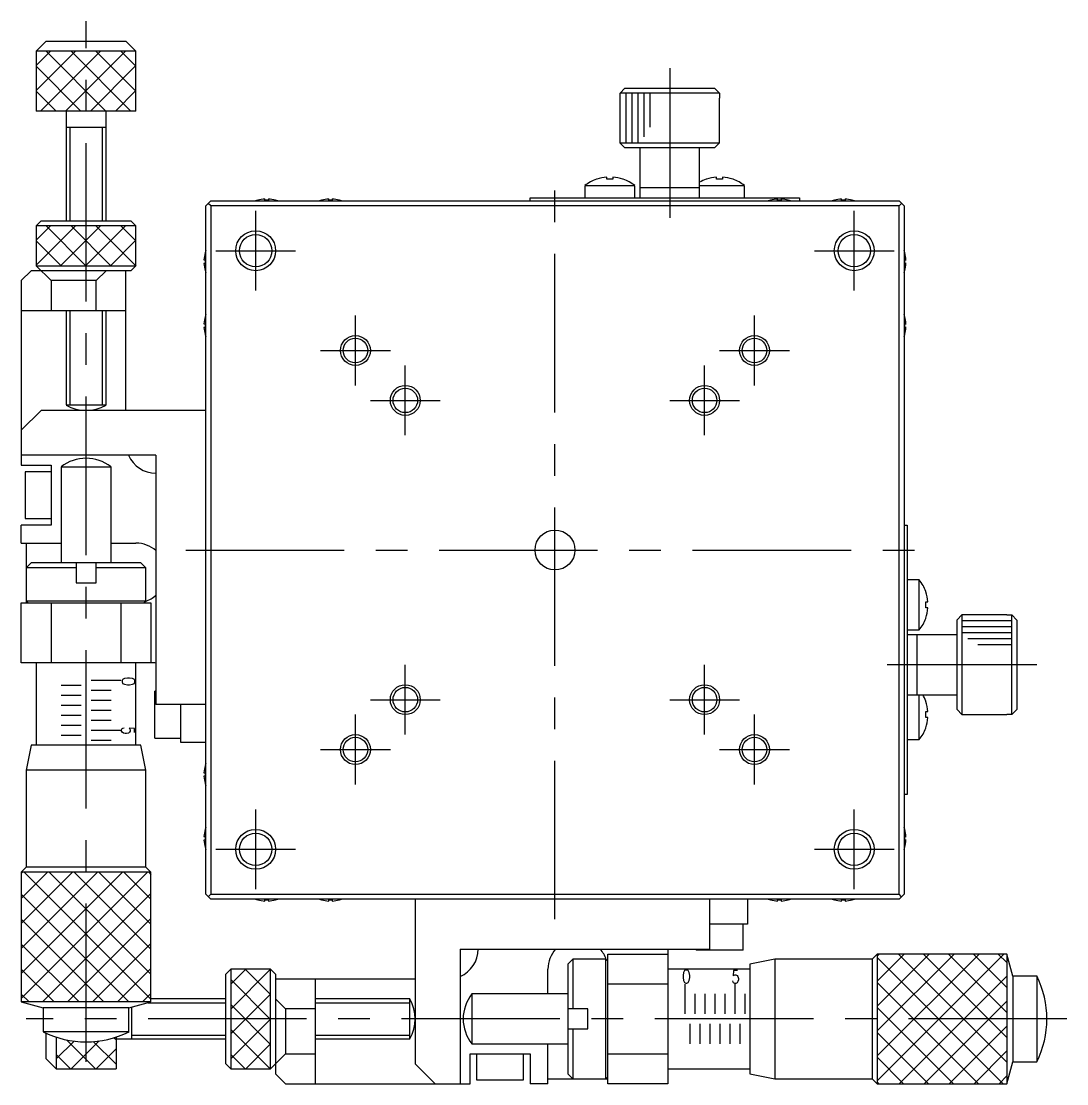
# Model space of a CAD drawing. Extents: x 0 to 412, y -8 to 292.
# Drawn here: x 87.1 to 191.9, y 99.8 to 206.3 of the extents above; entities that cross this region are included whole.
import ezdxf

# ---------------------------------------------------------------- set-up
doc = ezdxf.new("R2010")
doc.units = 0
doc.header["$LTSCALE"] = 0.5
doc.linetypes.add('CENTER', pattern=[50.8, 31.75, -6.35, 6.35, -6.35])
for name, color, linetype in [('MSM_CENTER', 1, 'CENTER'), ('MSM_CONTINUOUS', 7, 'CONTINUOUS'), ('MSM_NARROW', 5, 'CONTINUOUS')]:
    doc.layers.add(name, color=color, linetype=linetype)
doc.styles.get("Standard").update_dxf_attribs({"font": 'txt.shx', "height": 3, "bigfont": 'bigfont.shx'})

msp = doc.modelspace()

# ---------------------------------------------------------------- linework, layer by layer
at = {"layer": 'MSM_CENTER'}
for p, q in [((93.61, 102.03), (93.61, 206.33)), ((152.11, 201.63), (152.11, 186.63)), ((140.61, 116.33), (140.61, 190.33)), ((110.61, 179.33), (110.61, 187.33)), ((170.61, 179.33), (170.61, 187.33)), ((106.61, 183.33), (114.61, 183.33)), ((166.61, 183.33), (174.61, 183.33)), ((120.61, 169.83), (120.61, 176.83)), ((160.61, 169.83), (160.61, 176.83)), ((117.11, 173.33), (124.11, 173.33)), ((157.11, 173.33), (164.11, 173.33)), ((125.61, 164.83), (125.61, 171.83)), ((155.61, 164.83), (155.61, 171.83)), ((122.11, 168.33), (129.11, 168.33)), ((152.11, 168.33), (159.11, 168.33)), ((103.61, 153.33), (177.61, 153.33)), ((125.61, 134.83), (125.61, 141.83)), ((155.61, 134.83), (155.61, 141.83)), ((188.91, 141.83), (173.91, 141.83)), ((122.11, 138.33), (129.11, 138.33)), ((152.11, 138.33), (159.11, 138.33)), ((120.61, 129.83), (120.61, 136.83)), ((160.61, 129.83), (160.61, 136.83)), ((117.11, 133.33), (124.11, 133.33)), ((157.11, 133.33), (164.11, 133.33)), ((110.61, 119.33), (110.61, 127.33)), ((170.61, 119.33), (170.61, 127.33)), ((106.61, 123.33), (114.61, 123.33)), ((166.61, 123.33), (174.61, 123.33)), ((191.91, 106.33), (87.61, 106.33))]:
    msp.add_line(p, q, dxfattribs=at)
at = {"layer": 'MSM_CONTINUOUS'}
for p, q in [((89.61, 204.33), (88.61, 203.33)), ((89.61, 204.33), (97.61, 204.33)), ((98.61, 203.33), (97.61, 204.33)), ((88.61, 203.33), (88.61, 197.33)), ((98.61, 203.33), (88.61, 203.33)), ((98.61, 197.33), (98.61, 203.33)), ((147.13, 199.13), (147.63, 199.63)), ((147.63, 199.63), (156.59, 199.63)), ((156.59, 199.63), (157.09, 199.13)), ((147.11, 198.63), (147.11, 194.13)), ((147.11, 198.63), (147.13, 198.63)), ((157.09, 199.13), (147.13, 199.13)), ((147.13, 198.63), (147.13, 199.13)), ((157.09, 199.13), (157.09, 198.63)), ((157.09, 198.63), (157.11, 198.63)), ((157.11, 194.13), (157.11, 198.63)), ((98.61, 197.33), (88.61, 197.33)), ((91.61, 197.33), (91.61, 186.33)), ((95.61, 186.33), (95.61, 197.33)), ((91.61, 195.73), (95.61, 195.73)), ((147.11, 194.13), (157.11, 194.13)), ((147.11, 194.13), (147.61, 193.63)), ((156.61, 193.63), (157.11, 194.13)), ((156.61, 193.63), (147.61, 193.63)), ((149.11, 193.63), (149.11, 188.63)), ((155.11, 188.63), (155.11, 193.63)), ((145.81, 190.5), (145.81, 190.71)), ((146.41, 190.71), (146.41, 190.5)), ((156.81, 190.5), (156.81, 190.71)), ((157.41, 190.71), (157.41, 190.5)), ((148.61, 189.85), (143.61, 189.85)), ((143.61, 189.85), (143.61, 188.63)), ((144.79, 190.5), (144.76, 190.5)), ((146.41, 190.5), (145.81, 190.5)), ((147.46, 190.5), (147.43, 190.5)), ((148.61, 188.63), (148.61, 189.85)), ((155.11, 189.63), (149.11, 189.63)), ((159.61, 189.85), (155.11, 189.85)), ((155.79, 190.5), (155.76, 190.5)), ((157.41, 190.5), (156.81, 190.5)), ((158.46, 190.5), (158.43, 190.5)), ((159.61, 188.63), (159.61, 189.85)), ((111.53, 188.4), (111.53, 188.52)), ((111.89, 188.52), (111.89, 188.4)), ((117.93, 188.4), (117.93, 188.52)), ((118.29, 188.52), (118.29, 188.4)), ((138.11, 188.63), (165.11, 188.63)), ((138.11, 188.33), (138.11, 188.63)), ((162.93, 188.4), (162.93, 188.52)), ((163.29, 188.52), (163.29, 188.4)), ((165.11, 188.63), (165.11, 188.33)), ((169.33, 188.4), (169.33, 188.52)), ((169.69, 188.52), (169.69, 188.4)), ((106.11, 188.33), (105.61, 187.83)), ((105.61, 118.83), (105.61, 187.83)), ((106.11, 187.83), (105.86, 188.08)), ((106.11, 188.33), (175.11, 188.33)), ((175.11, 187.83), (106.11, 187.83)), ((106.11, 187.83), (106.11, 118.83)), ((110.82, 188.4), (110.82, 188.41)), ((111.89, 188.4), (111.53, 188.4)), ((112.6, 188.41), (112.6, 188.4)), ((117.22, 188.4), (117.22, 188.41)), ((118.29, 188.4), (117.93, 188.4)), ((119, 188.41), (119, 188.4)), ((162.22, 188.4), (162.22, 188.41)), ((163.29, 188.4), (162.93, 188.4)), ((164, 188.41), (164, 188.4)), ((168.62, 188.4), (168.62, 188.41)), ((169.69, 188.4), (169.33, 188.4)), ((170.4, 188.41), (170.4, 188.4)), ((175.61, 187.83), (175.11, 188.33)), ((175.36, 188.08), (175.11, 187.83)), ((175.11, 118.83), (175.11, 187.83)), ((175.61, 187.83), (175.61, 118.83)), ((89.11, 186.33), (88.61, 185.83)), ((88.61, 185.83), (88.61, 181.83)), ((98.61, 185.83), (88.61, 185.83)), ((89.11, 186.33), (98.11, 186.33)), ((98.61, 185.83), (98.11, 186.33)), ((98.61, 181.83), (98.61, 185.83)), ((105.42, 182.41), (105.54, 182.41)), ((105.54, 183.12), (105.54, 183.12)), ((105.54, 182.41), (105.54, 182.05)), ((175.68, 183.12), (175.68, 183.12)), ((175.68, 182.05), (175.68, 182.41)), ((175.68, 182.41), (175.8, 182.41)), ((87.11, 180.33), (88.11, 181.33)), ((98.11, 181.33), (88.11, 181.33)), ((88.61, 181.83), (98.61, 181.83)), ((88.61, 181.83), (90.11, 180.33)), ((94.61, 180.33), (95.61, 181.33)), ((97.61, 167.33), (97.61, 181.33)), ((98.11, 181.33), (98.61, 181.83)), ((105.54, 182.05), (105.42, 182.05)), ((105.54, 181.35), (105.54, 181.34)), ((175.8, 182.05), (175.68, 182.05)), ((175.68, 181.34), (175.68, 181.35)), ((87.11, 180.33), (87.11, 161.83)), ((94.61, 180.33), (90.11, 180.33)), ((90.11, 180.33), (90.11, 177.33)), ((94.61, 177.33), (94.61, 180.33)), ((87.11, 177.33), (97.61, 177.33)), ((91.61, 177.33), (91.61, 167.87)), ((95.61, 167.87), (95.61, 177.33)), ((105.42, 176.01), (105.54, 176.01)), ((105.54, 176.72), (105.54, 176.72)), ((105.54, 176.01), (105.54, 175.65)), ((175.68, 176.72), (175.68, 176.72)), ((175.68, 175.65), (175.68, 176.01)), ((175.68, 176.01), (175.8, 176.01)), ((105.54, 175.65), (105.42, 175.65)), ((105.54, 174.95), (105.54, 174.94)), ((175.8, 175.65), (175.68, 175.65)), ((175.68, 174.94), (175.68, 174.95)), ((89.11, 167.33), (87.11, 165.33)), ((105.61, 167.33), (89.11, 167.33)), ((91.61, 167.87), (95.61, 167.87)), ((100.61, 162.83), (87.11, 162.83)), ((100.61, 162.83), (100.61, 137.83)), ((87.11, 161.83), (90.11, 161.83)), ((87.51, 161.18), (87.51, 156.48)), ((90.11, 161.18), (87.51, 161.18)), ((90.11, 161.83), (90.11, 155.83)), ((91.11, 161.65), (91.11, 152.03)), ((96.11, 161.65), (91.11, 161.65)), ((96.11, 152.03), (96.11, 161.65)), ((90.11, 155.83), (87.11, 155.83)), ((87.11, 154.03), (87.11, 155.83)), ((87.51, 156.48), (90.11, 156.48)), ((175.61, 155.83), (175.91, 155.83)), ((175.91, 155.83), (175.91, 128.83)), ((87.11, 154.03), (91.11, 154.03)), ((87.61, 154.03), (87.61, 148.03)), ((96.11, 154.03), (98.61, 154.03)), ((88.11, 152.03), (87.61, 151.53)), ((92.61, 151.53), (87.61, 151.53)), ((99.11, 152.03), (88.11, 152.03)), ((92.61, 152.03), (92.61, 150.03)), ((94.61, 150.03), (94.61, 152.03)), ((99.61, 151.53), (94.61, 151.53)), ((99.61, 151.53), (99.11, 152.03)), ((99.61, 148.23), (99.61, 151.53)), ((177.13, 150.33), (175.91, 150.33)), ((177.13, 145.33), (177.13, 150.33)), ((92.61, 150.03), (94.61, 150.03)), ((177.78, 149.15), (177.78, 149.18)), ((87.61, 148.23), (99.61, 148.23)), ((87.61, 148.23), (87.81, 148.03)), ((99.41, 148.03), (99.61, 148.23)), ((177.78, 148.13), (177.99, 148.13)), ((177.78, 147.53), (177.78, 148.13)), ((87.11, 148.03), (100.11, 148.03)), ((87.11, 142.03), (87.11, 148.03)), ((90.11, 148.03), (90.11, 142.03)), ((97.11, 142.03), (97.11, 148.03)), ((100.11, 148.03), (100.11, 142.03)), ((177.99, 147.53), (177.78, 147.53)), ((177.78, 146.48), (177.78, 146.52)), ((181.41, 146.83), (180.91, 146.33)), ((180.91, 137.33), (180.91, 146.33)), ((181.41, 146.83), (181.41, 136.83)), ((185.91, 146.83), (181.41, 146.83)), ((185.91, 146.83), (185.91, 146.82)), ((185.91, 146.82), (186.41, 146.82)), ((186.41, 136.85), (186.41, 146.82)), ((186.41, 146.82), (186.91, 146.31)), ((186.91, 146.31), (186.91, 137.35)), ((175.91, 145.33), (177.13, 145.33)), ((180.91, 144.83), (175.91, 144.83)), ((176.91, 138.83), (176.91, 144.83)), ((100.11, 142.03), (87.11, 142.03)), ((88.61, 142.03), (88.61, 133.78)), ((98.61, 133.78), (98.61, 142.03)), ((91.11, 139.78), (93.11, 139.78)), ((94.11, 140.28), (97.11, 140.28)), ((91.11, 138.78), (93.11, 138.78)), ((94.11, 139.28), (96.11, 139.28)), ((100.51, 134.48), (100.51, 139.18)), ((100.61, 139.18), (100.51, 139.18)), ((175.91, 138.83), (180.91, 138.83)), ((177.13, 134.33), (177.13, 138.83)), ((91.11, 137.78), (93.11, 137.78)), ((94.11, 138.28), (96.11, 138.28)), ((105.61, 137.83), (100.61, 137.83)), ((103.11, 134.03), (103.11, 137.83)), ((177.78, 138.15), (177.78, 138.18)), ((91.11, 136.78), (93.11, 136.78)), ((94.11, 137.28), (96.11, 137.28)), ((177.78, 137.13), (177.99, 137.13)), ((177.78, 136.53), (177.78, 137.13)), ((177.99, 136.53), (177.78, 136.53)), ((180.91, 137.33), (181.41, 136.83)), ((181.41, 136.83), (185.91, 136.83)), ((185.91, 136.85), (185.91, 136.83)), ((186.41, 136.85), (185.91, 136.85)), ((186.91, 137.35), (186.41, 136.85)), ((91.11, 135.78), (93.11, 135.78)), ((94.11, 136.28), (96.11, 136.28)), ((94.11, 135.28), (97.11, 135.28)), ((177.78, 135.48), (177.78, 135.52)), ((91.11, 134.78), (93.11, 134.78)), ((94.11, 134.28), (96.11, 134.28)), ((100.51, 134.48), (103.11, 134.48)), ((175.91, 134.33), (177.13, 134.33)), ((88.11, 133.78), (87.61, 131.28)), ((99.11, 133.78), (88.11, 133.78)), ((99.61, 131.28), (99.11, 133.78)), ((105.61, 134.03), (103.11, 134.03)), ((99.61, 131.28), (87.61, 131.28)), ((87.61, 131.28), (87.61, 121.53)), ((99.61, 121.53), (99.61, 131.28)), ((105.42, 131.01), (105.54, 131.01)), ((105.54, 131.72), (105.54, 131.72)), ((105.54, 131.01), (105.54, 130.65)), ((105.54, 130.65), (105.42, 130.65)), ((105.54, 129.95), (105.54, 129.94)), ((175.91, 128.83), (175.61, 128.83)), ((105.42, 124.61), (105.54, 124.61)), ((105.54, 125.32), (105.54, 125.32)), ((105.54, 124.61), (105.54, 124.25)), ((175.68, 125.32), (175.68, 125.32)), ((175.68, 124.25), (175.68, 124.61)), ((175.68, 124.61), (175.8, 124.61)), ((105.54, 124.25), (105.42, 124.25)), ((105.54, 123.55), (105.54, 123.54)), ((175.8, 124.25), (175.68, 124.25)), ((175.68, 123.54), (175.68, 123.55)), ((87.61, 121.53), (87.11, 121.03)), ((99.61, 121.53), (87.61, 121.53)), ((100.11, 121.03), (99.61, 121.53)), ((87.11, 121.03), (87.11, 108.03)), ((100.11, 121.03), (87.11, 121.03)), ((100.11, 108.03), (100.11, 121.03)), ((105.61, 118.83), (106.11, 118.33)), ((106.11, 118.83), (105.86, 118.58)), ((106.11, 118.83), (175.11, 118.83)), ((175.11, 118.33), (106.11, 118.33)), ((110.82, 118.26), (110.82, 118.26)), ((111.53, 118.26), (111.89, 118.26)), ((111.53, 118.14), (111.53, 118.26)), ((111.89, 118.26), (111.89, 118.14)), ((112.6, 118.26), (112.6, 118.26)), ((117.22, 118.26), (117.22, 118.26)), ((117.93, 118.26), (118.29, 118.26)), ((117.93, 118.14), (117.93, 118.26)), ((118.29, 118.26), (118.29, 118.14)), ((119, 118.26), (119, 118.26)), ((126.61, 118.33), (126.61, 101.83)), ((156.11, 118.33), (156.11, 113.33)), ((159.91, 118.33), (159.91, 115.83)), ((162.22, 118.26), (162.22, 118.26)), ((162.93, 118.26), (163.29, 118.26)), ((162.93, 118.14), (162.93, 118.26)), ((163.29, 118.26), (163.29, 118.14)), ((164, 118.26), (164, 118.26)), ((168.62, 118.26), (168.62, 118.26)), ((169.33, 118.26), (169.69, 118.26)), ((169.33, 118.14), (169.33, 118.26)), ((169.69, 118.26), (169.69, 118.14)), ((170.4, 118.26), (170.4, 118.26)), ((175.11, 118.33), (175.61, 118.83)), ((175.36, 118.58), (175.11, 118.83)), ((159.91, 115.83), (156.11, 115.83)), ((159.46, 113.23), (159.46, 115.83)), ((131.11, 113.33), (156.11, 113.33)), ((131.11, 113.33), (131.11, 99.83)), ((154.76, 113.33), (154.76, 113.23)), ((159.46, 113.23), (154.76, 113.23)), ((142.41, 112.33), (141.91, 111.83)), ((141.91, 111.83), (141.91, 100.83)), ((145.71, 112.33), (142.41, 112.33)), ((142.41, 112.33), (142.41, 107.33)), ((145.71, 100.33), (145.71, 112.33)), ((145.91, 112.13), (145.71, 112.33)), ((145.91, 99.83), (145.91, 112.83)), ((145.91, 112.83), (151.91, 112.83)), ((151.91, 112.83), (151.91, 99.83)), ((162.66, 112.33), (160.16, 111.83)), ((160.16, 111.83), (160.16, 100.83)), ((162.66, 112.33), (162.66, 100.33)), ((172.41, 112.33), (162.66, 112.33)), ((172.91, 112.83), (172.41, 112.33)), ((172.41, 112.33), (172.41, 100.33)), ((185.91, 112.83), (172.91, 112.83)), ((172.91, 112.83), (172.91, 99.83)), ((185.91, 112.83), (185.91, 99.83)), ((186.5, 110.63), (185.91, 112.83)), ((108.11, 111.33), (107.61, 110.83)), ((107.61, 101.83), (107.61, 110.83)), ((108.11, 111.33), (108.11, 101.33)), ((112.11, 111.33), (108.11, 111.33)), ((112.05, 111.33), (112.11, 111.28)), ((112.11, 101.33), (112.11, 111.33)), ((112.61, 110.83), (112.11, 111.33)), ((112.61, 110.83), (112.61, 100.83)), ((139.91, 108.83), (139.91, 111.33)), ((160.16, 111.33), (151.91, 111.33)), ((126.61, 110.33), (112.61, 110.33)), ((116.61, 99.83), (116.61, 110.33)), ((151.91, 109.83), (145.91, 109.83)), ((153.66, 106.83), (153.66, 109.83)), ((158.66, 106.83), (158.66, 109.83)), ((186.5, 110.63), (186.5, 102.03)), ((188.91, 110.63), (186.5, 110.63)), ((188.91, 110.63), (188.91, 102.03)), ((141.91, 108.83), (132.29, 108.83)), ((132.29, 108.83), (132.29, 103.83)), ((154.66, 106.83), (154.66, 108.83)), ((155.66, 106.83), (155.66, 108.83)), ((156.66, 106.83), (156.66, 108.83)), ((157.66, 106.83), (157.66, 108.83)), ((159.66, 106.83), (159.66, 108.83)), ((100.11, 108.03), (87.11, 108.03)), ((87.11, 108.03), (89.31, 107.44)), ((97.91, 107.44), (100.11, 108.03)), ((107.61, 108.33), (100.11, 108.33)), ((113.61, 107.33), (112.61, 108.33)), ((126.07, 108.33), (116.61, 108.33)), ((126.07, 104.33), (126.07, 108.33)), ((97.91, 107.44), (89.31, 107.44)), ((89.31, 107.44), (89.31, 105.03)), ((97.91, 105.03), (97.91, 107.44)), ((98.21, 104.33), (98.21, 107.52)), ((113.61, 107.33), (113.61, 102.83)), ((116.61, 107.33), (113.61, 107.33)), ((143.91, 107.33), (141.91, 107.33)), ((143.91, 105.33), (143.91, 107.33)), ((154.16, 103.83), (154.16, 105.83)), ((155.16, 103.83), (155.16, 105.83)), ((156.16, 103.83), (156.16, 105.83)), ((157.16, 103.83), (157.16, 105.83)), ((158.16, 103.83), (158.16, 105.83)), ((159.16, 103.83), (159.16, 105.83)), ((97.91, 105.03), (89.31, 105.03)), ((89.61, 102.33), (89.61, 104.89)), ((90.61, 104.51), (90.61, 101.33)), ((96.61, 104.5), (96.61, 101.33)), ((141.91, 105.33), (143.91, 105.33)), ((142.41, 105.33), (142.41, 100.33)), ((96.61, 104.33), (107.61, 104.33)), ((116.61, 104.33), (126.07, 104.33)), ((132.29, 103.83), (141.91, 103.83)), ((139.91, 99.83), (139.91, 103.83)), ((89.61, 102.33), (90.61, 101.33)), ((112.11, 101.33), (113.61, 102.83)), ((113.61, 102.83), (116.61, 102.83)), ((132.11, 102.83), (138.11, 102.83)), ((132.11, 99.83), (132.11, 102.83)), ((132.76, 102.83), (132.76, 100.23)), ((137.46, 100.23), (137.46, 102.83)), ((138.11, 102.83), (138.11, 99.83)), ((145.91, 102.83), (151.91, 102.83)), ((90.61, 101.33), (96.61, 101.33)), ((107.61, 101.83), (108.11, 101.33)), ((108.11, 101.33), (112.11, 101.33)), ((126.61, 101.83), (128.61, 99.83)), ((151.91, 101.33), (160.16, 101.33)), ((185.91, 99.83), (186.5, 102.03)), ((186.5, 102.03), (188.91, 102.03)), ((113.61, 99.83), (112.61, 100.83)), ((132.76, 100.23), (137.46, 100.23)), ((139.91, 100.33), (145.91, 100.33)), ((141.91, 100.83), (142.41, 100.33)), ((145.71, 100.33), (145.91, 100.53)), ((160.16, 100.83), (162.66, 100.33)), ((162.66, 100.33), (172.41, 100.33)), ((172.41, 100.33), (172.91, 99.83)), ((113.61, 99.83), (132.11, 99.83)), ((139.91, 99.83), (138.11, 99.83)), ((151.91, 99.83), (145.91, 99.83)), ((172.91, 99.83), (185.91, 99.83))]:
    msp.add_line(p, q, dxfattribs=at)
for centre, radius in [((110.61, 183.33), 1.62), ((170.61, 183.33), 1.62), ((120.61, 173.33), 1.23), ((160.61, 173.33), 1.23), ((125.61, 168.33), 1.23), ((155.61, 168.33), 1.23), ((140.61, 153.33), 2), ((125.61, 138.33), 1.23), ((155.61, 138.33), 1.23), ((120.61, 133.33), 1.23), ((160.61, 133.33), 1.23), ((110.61, 123.33), 1.62), ((170.61, 123.33), 1.62)]:
    msp.add_circle(centre, radius, dxfattribs=at)
for centre, radius, start, end in [((146.11, 186.73), 3.99, 94.3134, 109.2682), ((146.11, 186.73), 3.99, 70.7318, 85.6866), ((157.11, 186.73), 3.99, 94.3134, 109.2682), ((157.11, 186.73), 3.99, 70.7318, 85.6866), ((146.11, 186.73), 4, 109.7246, 128.6822), ((146.11, 186.73), 4, 51.3178, 70.2754), ((157.11, 186.73), 4, 109.7246, 120), ((157.11, 186.73), 4, 51.3178, 70.2754), ((111.71, 185.33), 3.19, 93.2297, 106.1067), ((111.71, 185.33), 3.19, 73.8933, 86.7703), ((118.11, 185.33), 3.19, 93.2297, 106.1067), ((118.11, 185.33), 3.19, 73.8933, 86.7703), ((163.11, 185.33), 3.19, 93.2297, 106.1067), ((163.11, 185.33), 3.19, 73.8933, 86.7703), ((169.51, 185.33), 3.19, 93.2297, 106.1067), ((169.51, 185.33), 3.19, 73.8933, 86.7703), ((111.71, 185.33), 3.2, 106.1225, 110.3641), ((111.71, 185.33), 3.2, 69.6359, 73.8775), ((118.11, 185.33), 3.2, 106.1225, 110.3641), ((118.11, 185.33), 3.2, 69.6359, 73.8775), ((163.11, 185.33), 3.2, 106.1225, 110.3641), ((163.11, 185.33), 3.2, 69.6359, 73.8775), ((169.51, 185.33), 3.2, 106.1225, 110.3641), ((169.51, 185.33), 3.2, 69.6359, 73.8775), ((108.61, 182.23), 3.2, 159.6359, 163.8775), ((172.61, 182.23), 3.2, 16.1225, 20.3641), ((108.61, 182.23), 3.19, 163.8933, 176.7703), ((172.61, 182.23), 3.19, 3.2297, 16.1067), ((108.61, 182.23), 3.19, 183.2297, 196.1067), ((108.61, 182.23), 3.2, 196.1225, 200.3641), ((172.61, 182.23), 3.2, 339.6359, 343.8775), ((172.61, 182.23), 3.19, 343.8933, 356.7703), ((108.61, 175.83), 3.2, 159.6359, 163.8775), ((172.61, 175.83), 3.2, 16.1225, 20.3641), ((108.61, 175.83), 3.19, 163.8933, 176.7703), ((172.61, 175.83), 3.19, 3.2297, 16.1067), ((108.61, 175.83), 3.19, 183.2297, 196.1067), ((108.61, 175.83), 3.2, 196.1225, 200.3641), ((172.61, 175.83), 3.2, 339.6359, 343.8775), ((172.61, 175.83), 3.19, 343.8933, 356.7703), ((93.61, 171.33), 4, 240, 300), ((93.61, 158.53), 4, 51.3178, 128.6822), ((100.61, 164.03), 3, 203.5782, 270), ((98.61, 151.03), 3, 48.1897, 90), ((174.01, 147.83), 4, 19.7246, 38.6822), ((174.01, 147.83), 3.99, 4.3134, 19.2682), ((98.61, 151.03), 3, 288.5944, 311.8103), ((174.01, 147.83), 3.99, 340.7318, 355.6866), ((174.01, 147.83), 4, 321.3178, 340.2754), ((100.11, 139.03), 3, 80.4059, 90), ((174.01, 136.83), 4, 19.7246, 30), ((174.01, 136.83), 3.99, 4.3134, 19.2682), ((174.01, 136.83), 3.99, 340.7318, 355.6866), ((174.01, 136.83), 4, 321.3178, 340.2754), ((108.61, 130.83), 3.19, 163.8933, 176.7703), ((108.61, 130.83), 3.2, 159.6359, 163.8775), ((108.61, 130.83), 3.19, 183.2297, 196.1067), ((108.61, 130.83), 3.2, 196.1225, 200.3641), ((108.61, 124.43), 3.19, 163.8933, 176.7703), ((108.61, 124.43), 3.2, 159.6359, 163.8775), ((172.61, 124.43), 3.2, 16.1225, 20.3641), ((172.61, 124.43), 3.19, 3.2297, 16.1067), ((108.61, 124.43), 3.19, 183.2297, 196.1067), ((108.61, 124.43), 3.2, 196.1225, 200.3641), ((172.61, 124.43), 3.2, 339.6359, 343.8775), ((172.61, 124.43), 3.19, 343.8933, 356.7703), ((111.71, 121.33), 3.2, 249.6359, 253.8775), ((111.71, 121.33), 3.19, 253.8933, 266.7703), ((111.71, 121.33), 3.19, 273.2297, 286.1067), ((111.71, 121.33), 3.2, 286.1225, 290.3641), ((118.11, 121.33), 3.2, 249.6359, 253.8775), ((118.11, 121.33), 3.19, 253.8933, 266.7703), ((118.11, 121.33), 3.19, 273.2297, 286.1067), ((118.11, 121.33), 3.2, 286.1225, 290.3641), ((163.11, 121.33), 3.2, 249.6359, 253.8775), ((163.11, 121.33), 3.19, 253.8933, 266.7703), ((163.11, 121.33), 3.19, 273.2297, 286.1067), ((163.11, 121.33), 3.2, 286.1225, 290.3641), ((169.51, 121.33), 3.2, 249.6359, 253.8775), ((169.51, 121.33), 3.19, 253.8933, 266.7703), ((169.51, 121.33), 3.19, 273.2297, 286.1067), ((169.51, 121.33), 3.2, 286.1225, 290.3641), ((129.91, 113.33), 3, 293.5782, 0), ((142.91, 111.33), 3, 138.1897, 180), ((142.91, 111.33), 3, 18.5944, 41.8103), ((154.91, 112.83), 3, 170.4059, 180), ((180.17, 106.33), 9.75, 333.8162, 26.1838), ((135.41, 106.33), 4, 141.3178, 218.6822), ((122.61, 106.33), 4, 330, 30), ((93.61, 113.78), 9.75, 243.8162, 296.1838)]:
    msp.add_arc(centre, radius, start, end, dxfattribs=at)
at = {"layer": 'MSM_NARROW'}
for p, q in [((92.55, 203.33), (88.61, 199.39)), ((90.05, 203.33), (88.61, 201.89)), ((95.05, 203.33), (89.05, 197.33)), ((89.6, 203.33), (95.6, 197.33)), ((97.55, 203.33), (91.55, 197.33)), ((92.1, 203.33), (98.1, 197.33)), ((94.6, 203.33), (98.61, 199.32)), ((97.1, 203.33), (98.61, 201.82)), ((88.61, 201.82), (93.1, 197.33)), ((98.61, 201.89), (94.05, 197.33)), ((88.61, 199.32), (90.6, 197.33)), ((98.61, 199.39), (96.55, 197.33)), ((147.71, 199.13), (147.71, 194.13)), ((148.31, 199.13), (148.31, 194.13)), ((148.91, 199.13), (148.91, 194.13)), ((149.51, 199.13), (149.51, 194.73)), ((150.11, 199.13), (150.11, 195.73)), ((91.99, 195.73), (91.99, 186.33)), ((95.23, 195.73), (95.23, 186.33)), ((90.05, 185.83), (88.61, 184.39)), ((92.55, 185.83), (88.61, 181.89)), ((89.6, 185.83), (93.6, 181.83)), ((95.05, 185.83), (91.05, 181.83)), ((92.1, 185.83), (96.1, 181.83)), ((97.55, 185.83), (93.55, 181.83)), ((94.6, 185.83), (98.6, 181.83)), ((97.1, 185.83), (98.61, 184.32)), ((88.61, 184.32), (91.1, 181.83)), ((98.61, 184.39), (96.05, 181.83)), ((98.61, 181.89), (98.55, 181.83)), ((91.99, 177.33), (91.99, 167.87)), ((95.23, 177.33), (95.23, 167.87)), ((186.41, 146.23), (181.41, 146.23)), ((186.41, 145.63), (181.41, 145.63)), ((186.41, 145.03), (181.41, 145.03)), ((186.41, 144.43), (182.01, 144.43)), ((186.41, 143.83), (183.01, 143.83)), ((89.75, 121.03), (87.11, 118.39)), ((92.25, 121.03), (87.11, 115.89)), ((94.75, 121.03), (87.11, 113.39)), ((97.25, 121.03), (87.11, 110.89)), ((99.75, 121.03), (87.11, 108.39)), ((87.25, 121.03), (87.11, 120.89)), ((87.4, 121.03), (100.11, 108.32)), ((89.9, 121.03), (100.11, 110.82)), ((92.4, 121.03), (100.11, 113.32)), ((94.9, 121.03), (100.11, 115.82)), ((97.4, 121.03), (100.11, 118.32)), ((99.9, 121.03), (100.11, 120.82)), ((87.11, 118.82), (97.9, 108.03)), ((100.11, 118.89), (89.25, 108.03)), ((87.11, 116.32), (95.4, 108.03)), ((100.11, 116.39), (91.75, 108.03)), ((87.11, 113.82), (92.9, 108.03)), ((100.11, 113.89), (94.25, 108.03)), ((172.91, 105.12), (180.62, 112.83)), ((172.91, 102.62), (183.12, 112.83)), ((172.91, 100.12), (185.62, 112.83)), ((172.91, 110.12), (175.62, 112.83)), ((172.91, 107.62), (178.12, 112.83)), ((172.91, 112.62), (173.12, 112.83)), ((172.91, 112.48), (185.55, 99.83)), ((175.05, 112.83), (185.91, 101.98)), ((177.55, 112.83), (185.91, 104.48)), ((180.05, 112.83), (185.91, 106.98)), ((182.55, 112.83), (185.91, 109.48)), ((185.05, 112.83), (185.91, 111.98)), ((87.11, 111.32), (90.4, 108.03)), ((100.11, 111.39), (96.75, 108.03)), ((108.11, 109.82), (109.62, 111.33)), ((108.11, 107.32), (112.11, 111.32)), ((109.55, 111.33), (112.11, 108.78)), ((108.11, 110.28), (112.11, 106.28)), ((172.91, 109.98), (183.05, 99.83)), ((175.12, 99.83), (185.91, 110.62)), ((87.11, 108.82), (87.9, 108.03)), ((100.11, 108.89), (99.25, 108.03)), ((108.11, 104.82), (112.11, 108.82)), ((99.82, 107.95), (107.61, 107.95)), ((108.11, 107.78), (112.11, 103.78)), ((116.61, 107.95), (126.07, 107.95)), ((177.62, 99.83), (185.91, 108.12)), ((172.91, 107.48), (180.55, 99.83)), ((108.11, 102.32), (112.11, 106.32)), ((180.12, 99.83), (185.91, 105.62)), ((96.44, 104.45), (96.61, 104.28)), ((98.21, 104.71), (107.61, 104.71)), ((108.11, 105.28), (112.05, 101.33)), ((116.61, 104.71), (126.07, 104.71)), ((172.91, 104.98), (178.05, 99.83)), ((90.61, 102.32), (92.4, 104.11)), ((91.66, 104.23), (94.55, 101.33)), ((92.12, 101.33), (94.91, 104.12)), ((94.33, 104.06), (96.61, 101.78)), ((94.62, 101.33), (96.61, 103.32)), ((109.62, 101.33), (112.11, 103.82)), ((90.61, 102.78), (92.05, 101.33)), ((108.11, 102.78), (109.55, 101.33)), ((172.91, 102.48), (175.55, 99.83)), ((182.62, 99.83), (185.91, 103.12)), ((185.12, 99.83), (185.91, 100.62)), ((172.91, 99.98), (173.05, 99.83))]:
    msp.add_line(p, q, dxfattribs=at)
for centre, radius in [((110.61, 183.33), 2), ((170.61, 183.33), 2), ((120.61, 173.33), 1.5), ((160.61, 173.33), 1.5), ((125.61, 168.33), 1.5), ((155.61, 168.33), 1.5), ((125.61, 138.33), 1.5), ((155.61, 138.33), 1.5), ((120.61, 133.33), 1.5), ((160.61, 133.33), 1.5), ((110.61, 123.33), 2), ((170.61, 123.33), 2)]:
    msp.add_circle(centre, radius, dxfattribs=at)

# ---------------------------------------------------------------- texts
at = {"layer": 'MSM_CONTINUOUS'}
for s, width, p in [('0', 0.864, (97.21, 140.64)), ('5', 0.72, (97.17, 135.63))]:
    msp.add_text(s, height=1.3, rotation=270, dxfattribs=dict(at, width=width)).set_placement(p)
for s, width, p in [('0', 0.864, (153.3, 109.93)), ('5', 0.72, (158.31, 109.89))]:
    msp.add_text(s, height=1.3, dxfattribs=dict(at, width=width)).set_placement(p)

doc.saveas('drawing.dxf')
